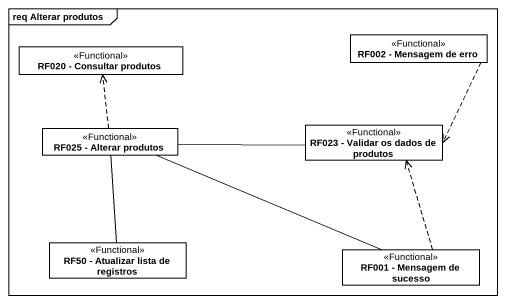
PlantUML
@startuml
mainframe req Alterar produtos
hide circle
hide empty members
class "RF002 - Mensagem de erro" as RF002_Mensagem_de_erro <<Functional>>
class "RF020 - Consultar produtos" as RF020_Consultar_produtos <<Functional>>
class "RF025 - Alterar produtos" as RF025_Alterar_produtos <<Functional>>
class "RF023 - Validar os dados de produtos" as RF023_Validar_os_dados_de <<Functional>>
class "RF50 - Atualizar lista de registros" as RF50_Atualizar_lista_de <<Functional>>
class "RF001 - Mensagem de sucesso" as RF001_Mensagem_de_sucesso <<Functional>>
RF002_Mensagem_de_erro ..> RF023_Validar_os_dados_de
RF025_Alterar_produtos .up.> RF020_Consultar_produtos
RF025_Alterar_produtos -- RF50_Atualizar_lista_de
RF025_Alterar_produtos -right- RF001_Mensagem_de_sucesso
RF023_Validar_os_dados_de -left- RF025_Alterar_produtos
RF001_Mensagem_de_sucesso .up.> RF023_Validar_os_dados_de
@enduml
